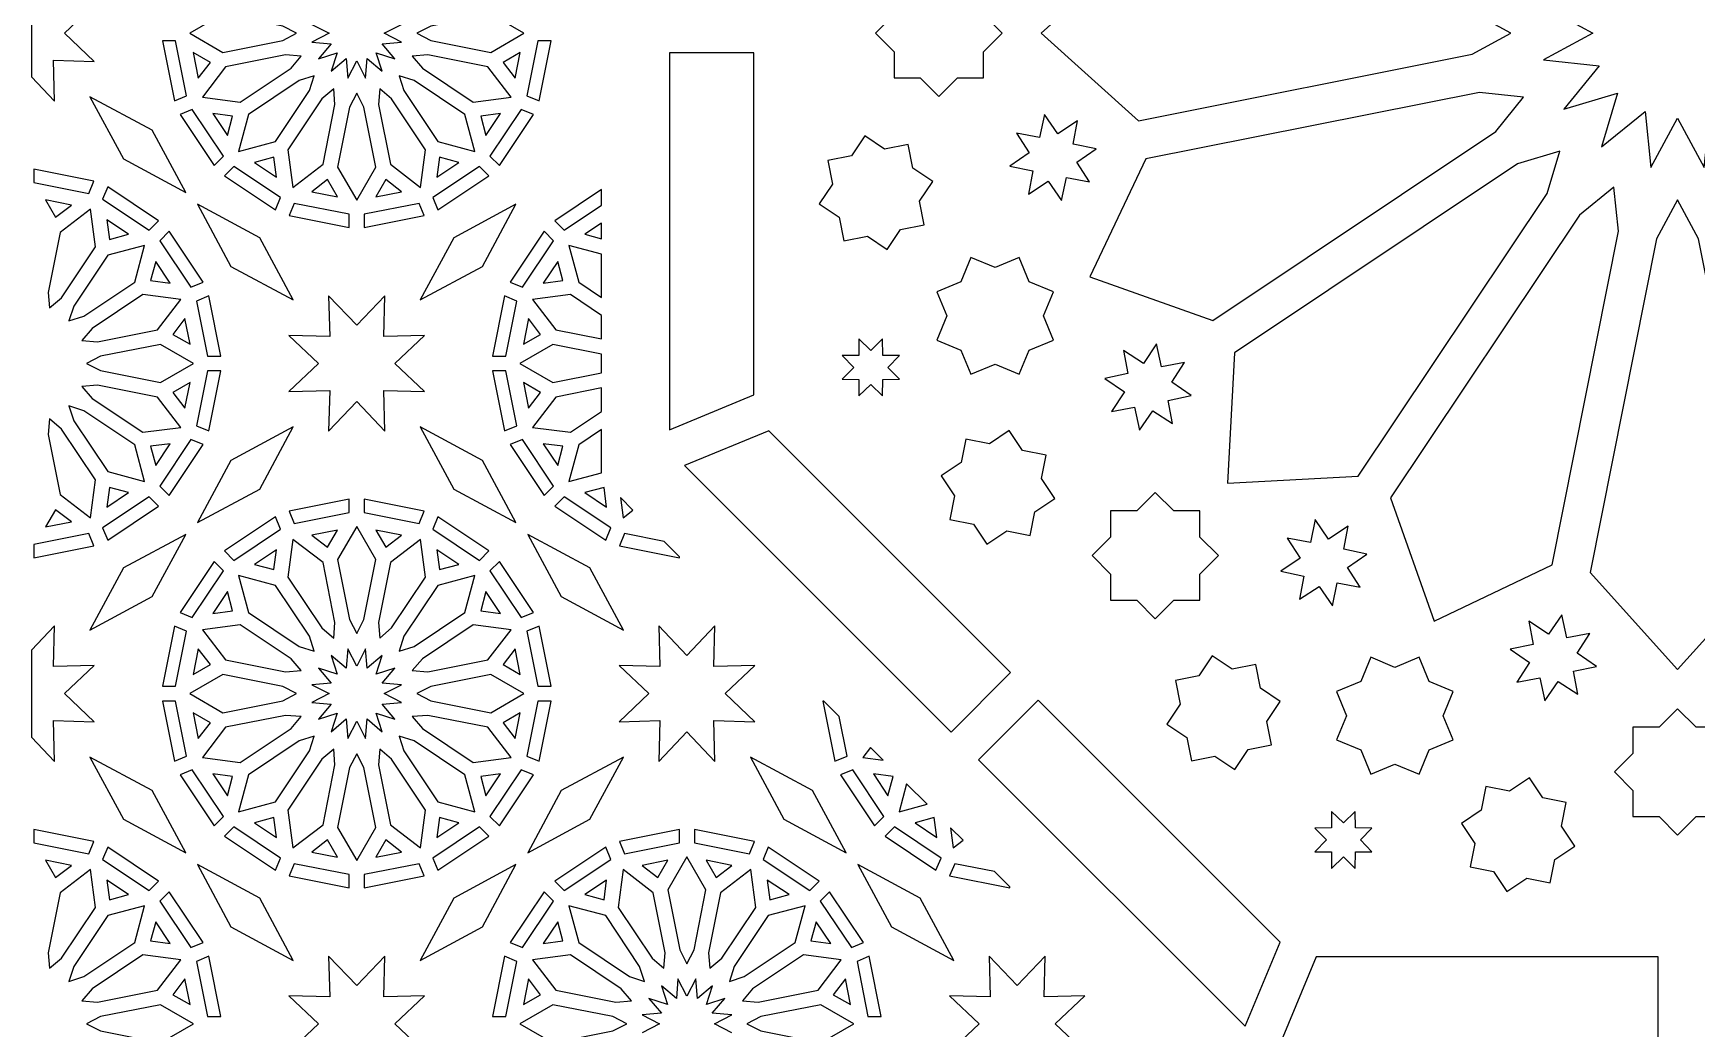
# Model space of a CAD drawing. Header units: millimetres. Extents: x 5 to 1055, y 1035 to 2435.
# Drawn here: x 181.5 to 534.1, y 1523.9 to 1734.9 of the extents above; entities that cross this region are included whole.
import ezdxf

# ---------------------------------------------------------------- set-up
doc = ezdxf.new("R2010")
doc.units = ezdxf.units.MM
doc.layers.add('CUT', color=1, linetype='CONTINUOUS')

msp = doc.modelspace()

# ---------------------------------------------------------------- linework, layer by layer
at = {"layer": 'CUT'}
for points in [[(486.502, 1739.387), (415.768, 1753.456), (395.187, 1734.925), (415.768, 1716.394), (486.502, 1730.463), (494.753, 1734.925)], [(181.15, 1725.704), (186.026, 1720.558), (185.793, 1729.207), (194.442, 1728.974), (188.161, 1734.925), (194.442, 1740.876), (185.793, 1740.643), (186.026, 1749.292), (181.15, 1744.146)], [(364.004, 1731.002), (364.004, 1725.454), (369.552, 1725.454), (373.475, 1721.531), (377.398, 1725.454), (382.946, 1725.454), (382.946, 1731.002), (386.869, 1734.925), (382.946, 1738.848), (382.946, 1744.396), (377.398, 1744.396), (373.475, 1748.319), (369.552, 1744.396), (364.004, 1744.396), (364.004, 1738.848), (360.081, 1734.925)], [(234.387, 1736.439), (221.675, 1738.968), (214.671, 1734.925), (221.675, 1730.882), (234.387, 1733.411), (237.344, 1734.925)], [(265.763, 1733.411), (278.475, 1730.882), (285.479, 1734.925), (278.475, 1738.968), (265.763, 1736.439), (262.806, 1734.925)], [(214.017, 1721.695), (211.699, 1733.35), (208.884, 1733.35), (211.418, 1720.617)], [(288.732, 1720.617), (291.266, 1733.35), (288.451, 1733.35), (286.133, 1721.695)], [(216.49, 1725.41), (219.057, 1728.755), (215.406, 1730.863)], [(238.313, 1730.053), (235.002, 1730.321), (222.289, 1727.792), (217.367, 1721.376), (225.384, 1720.321), (236.162, 1727.523)], [(263.988, 1727.523), (274.766, 1720.321), (282.783, 1721.376), (277.861, 1727.792), (265.148, 1730.321), (261.837, 1730.053)], [(284.744, 1730.863), (281.093, 1728.755), (283.66, 1725.41)], [(334.25, 1658.276), (334.25, 1730.8), (316.4, 1730.8), (316.4, 1650.883)], [(237.911, 1724.903), (227.134, 1717.702), (225.041, 1709.891), (232.852, 1711.984), (240.053, 1722.761), (241.073, 1725.923)], [(260.097, 1722.761), (267.298, 1711.984), (275.109, 1709.891), (273.016, 1717.702), (262.239, 1724.903), (259.077, 1725.923)], [(213.829, 1701.171), (206.724, 1714.369), (193.526, 1721.474), (200.631, 1708.276)], [(242.673, 1721.012), (235.471, 1710.234), (236.526, 1702.217), (242.942, 1707.139), (245.471, 1719.852), (245.203, 1723.163)], [(248.561, 1719.237), (246.032, 1706.525), (250.075, 1699.521), (254.118, 1706.525), (251.589, 1719.237), (250.075, 1722.194)], [(254.679, 1719.852), (257.208, 1707.139), (263.624, 1702.217), (264.679, 1710.234), (257.477, 1721.012), (254.947, 1723.163)], [(497.441, 1721.408), (488.113, 1722.372), (417.378, 1708.303), (405.455, 1683.306), (431.561, 1674.061), (491.527, 1714.129)], [(221.825, 1708.903), (215.223, 1718.784), (212.623, 1717.707), (219.836, 1706.913)], [(222.688, 1713.282), (223.779, 1717.355), (219.599, 1717.905)], [(280.551, 1717.905), (276.371, 1717.355), (277.462, 1713.282)], [(284.927, 1718.784), (278.325, 1708.903), (280.314, 1706.913), (287.527, 1717.707)], [(393.409, 1705.741), (392.494, 1700.843), (396.669, 1703.563), (399.487, 1699.451), (400.516, 1704.328), (405.414, 1703.412), (402.694, 1707.588), (406.806, 1710.405), (401.929, 1711.435), (402.844, 1716.333), (398.669, 1713.613), (395.851, 1717.724), (394.822, 1712.848), (389.924, 1713.763), (392.644, 1709.588), (388.532, 1706.77)], [(352.346, 1695.909), (353.338, 1690.924), (358.322, 1691.916), (362.547, 1689.092), (365.371, 1693.317), (370.355, 1694.309), (369.363, 1699.294), (372.187, 1703.519), (367.962, 1706.343), (366.97, 1711.327), (361.986, 1710.335), (357.761, 1713.159), (354.937, 1708.934), (349.953, 1707.942), (350.945, 1702.957), (348.121, 1698.732)], [(233.934, 1700.073), (224.053, 1706.675), (222.063, 1704.686), (232.857, 1697.473)], [(233.055, 1704.449), (232.505, 1708.629), (228.432, 1707.538)], [(276.097, 1706.675), (266.216, 1700.073), (267.293, 1697.473), (278.087, 1704.686)], [(271.718, 1707.538), (267.645, 1708.629), (267.095, 1704.449)], [(496.11, 1707.269), (436.144, 1667.202), (434.695, 1639.545), (462.352, 1640.994), (502.419, 1700.96), (505.099, 1709.949)], [(194.383, 1703.582), (181.65, 1706.116), (181.65, 1703.301), (193.305, 1700.983)], [(246.013, 1700.256), (243.905, 1703.907), (240.56, 1701.34)], [(259.59, 1701.34), (256.245, 1703.907), (254.137, 1700.256)], [(208.087, 1695.164), (197.293, 1702.377), (196.216, 1699.777), (206.097, 1693.175)], [(302, 1701.805), (292.063, 1695.164), (294.053, 1693.175), (302, 1698.484)], [(509.279, 1696.377), (469.211, 1636.411), (478.456, 1610.305), (503.453, 1622.228), (517.522, 1692.963), (516.558, 1702.291)], [(189.59, 1698.51), (184.137, 1699.594), (186.245, 1695.943)], [(187.477, 1678.838), (194.679, 1689.616), (193.624, 1697.633), (187.208, 1692.711), (184.679, 1679.998), (184.947, 1676.687)], [(216.321, 1698.679), (223.426, 1685.481), (236.624, 1678.376), (229.519, 1691.574)], [(248.5, 1696.549), (236.845, 1698.867), (235.767, 1696.268), (248.5, 1693.734)], [(263.305, 1698.867), (251.65, 1696.549), (251.65, 1693.734), (264.383, 1696.268)], [(283.829, 1698.679), (270.631, 1691.574), (263.526, 1678.376), (276.724, 1685.481)], [(525.613, 1691.352), (511.544, 1620.618), (530.075, 1600.037), (548.606, 1620.618), (534.537, 1691.352), (530.075, 1699.603)], [(197.095, 1695.401), (197.645, 1691.221), (201.718, 1692.312)], [(217.527, 1682.143), (210.314, 1692.937), (208.325, 1690.947), (214.927, 1681.066)], [(285.223, 1681.066), (291.825, 1690.947), (289.836, 1692.937), (282.623, 1682.143)], [(302, 1694.696), (298.432, 1692.312), (302, 1691.356)], [(192.239, 1674.947), (203.016, 1682.148), (205.109, 1689.959), (197.298, 1687.866), (190.097, 1677.089), (189.077, 1673.927)], [(302, 1688.094), (295.041, 1689.959), (297.134, 1682.148), (302, 1678.896)], [(207.462, 1686.568), (206.371, 1682.495), (210.551, 1681.945)], [(292.688, 1686.568), (289.599, 1681.945), (293.779, 1682.495)], [(378.146, 1667.748), (380.27, 1662.622), (385.395, 1664.745), (390.521, 1662.622), (392.645, 1667.748), (397.77, 1669.872), (395.647, 1674.997), (397.77, 1680.122), (392.645, 1682.246), (390.521, 1687.371), (385.395, 1685.248), (380.27, 1687.371), (378.146, 1682.246), (373.021, 1680.122), (375.144, 1674.997), (373.021, 1669.872)], [(195.148, 1669.529), (207.861, 1672.058), (212.783, 1678.474), (204.766, 1679.529), (193.988, 1672.327), (191.837, 1669.797)], [(221.266, 1666.5), (218.732, 1679.233), (216.133, 1678.155), (218.451, 1666.5)], [(250.075, 1656.839), (256.026, 1650.558), (255.793, 1659.207), (264.442, 1658.974), (258.161, 1664.925), (264.442, 1670.876), (255.793, 1670.643), (256.026, 1679.292), (250.075, 1673.011), (244.124, 1679.292), (244.357, 1670.643), (235.708, 1670.876), (241.989, 1664.925), (235.708, 1658.974), (244.357, 1659.207), (244.124, 1650.558)], [(281.699, 1666.5), (284.017, 1678.155), (281.418, 1679.233), (278.884, 1666.5)], [(302, 1675.108), (295.384, 1679.529), (287.367, 1678.474), (292.289, 1672.058), (302, 1670.126)], [(213.66, 1674.44), (211.093, 1671.095), (214.744, 1668.987)], [(286.49, 1674.44), (285.406, 1668.987), (289.057, 1671.095)], [(195.763, 1663.411), (208.475, 1660.882), (215.479, 1664.925), (208.475, 1668.968), (195.763, 1666.439), (192.806, 1664.925)], [(302, 1666.914), (291.675, 1668.968), (284.671, 1664.925), (291.675, 1660.882), (302, 1662.936)], [(356.504, 1661.535), (356.545, 1658.026), (359.055, 1660.479), (361.565, 1658.026), (361.606, 1661.535), (365.115, 1661.576), (362.662, 1664.086), (365.115, 1666.596), (361.606, 1666.637), (361.565, 1670.146), (359.055, 1667.694), (356.545, 1670.146), (356.504, 1666.637), (352.995, 1666.596), (355.447, 1664.086), (352.995, 1661.576)], [(414.98, 1655.663), (416.009, 1650.786), (418.827, 1654.898), (423.002, 1652.178), (422.087, 1657.076), (426.963, 1658.105), (422.852, 1660.923), (425.572, 1665.098), (420.673, 1664.183), (419.644, 1669.06), (416.827, 1664.948), (412.651, 1667.669), (413.566, 1662.77), (408.69, 1661.741), (412.802, 1658.923), (410.081, 1654.748)], [(214.744, 1660.863), (211.093, 1658.755), (213.66, 1655.41)], [(218.732, 1650.617), (221.266, 1663.35), (218.451, 1663.35), (216.133, 1651.695)], [(284.017, 1651.695), (281.699, 1663.35), (278.884, 1663.35), (281.418, 1650.617)], [(286.49, 1655.41), (289.057, 1658.755), (285.406, 1660.863)], [(193.988, 1657.523), (204.766, 1650.321), (212.783, 1651.376), (207.861, 1657.792), (195.148, 1660.321), (191.837, 1660.053)], [(302, 1659.724), (292.289, 1657.792), (287.367, 1651.376), (295.384, 1650.321), (302, 1654.742)], [(190.097, 1652.761), (197.298, 1641.984), (205.109, 1639.891), (203.016, 1647.702), (192.239, 1654.903), (189.077, 1655.923)], [(184.679, 1649.852), (187.208, 1637.139), (193.624, 1632.217), (194.679, 1640.234), (187.477, 1651.012), (184.947, 1653.163)], [(216.321, 1631.171), (229.519, 1638.276), (236.624, 1651.474), (223.426, 1644.369)], [(283.829, 1631.171), (276.724, 1644.369), (263.526, 1651.474), (270.631, 1638.276)], [(302, 1650.954), (297.134, 1647.702), (295.041, 1639.891), (302, 1641.756)], [(388.689, 1599.373), (337.407, 1650.655), (319.557, 1643.261), (376.067, 1586.751)], [(380.806, 1630.864), (383.63, 1626.639), (387.855, 1629.463), (392.839, 1628.471), (393.831, 1633.455), (398.056, 1636.279), (395.232, 1640.504), (396.224, 1645.489), (391.24, 1646.481), (388.416, 1650.706), (384.191, 1647.882), (379.207, 1648.874), (378.215, 1643.889), (373.99, 1641.066), (376.813, 1636.841), (375.821, 1631.856)], [(210.551, 1647.905), (206.371, 1647.355), (207.462, 1643.282)], [(214.927, 1648.784), (208.325, 1638.903), (210.314, 1636.913), (217.527, 1647.707)], [(291.825, 1638.903), (285.223, 1648.784), (282.623, 1647.707), (289.836, 1636.913)], [(292.688, 1643.282), (293.779, 1647.355), (289.599, 1647.905)], [(206.097, 1636.675), (196.216, 1630.073), (197.293, 1627.473), (208.087, 1634.686)], [(201.718, 1637.538), (197.645, 1638.629), (197.095, 1634.449)], [(303.934, 1630.073), (294.053, 1636.675), (292.063, 1634.686), (302.857, 1627.473)], [(303.055, 1634.449), (302.505, 1638.629), (298.432, 1637.538)], [(305.964, 1636.489), (306.526, 1632.217), (308.626, 1633.827)], [(415.419, 1614.721), (419.342, 1610.798), (423.265, 1614.721), (428.813, 1614.721), (428.813, 1620.269), (432.736, 1624.192), (428.813, 1628.115), (428.813, 1633.663), (423.265, 1633.663), (419.342, 1637.586), (415.419, 1633.663), (409.871, 1633.663), (409.871, 1628.115), (405.948, 1624.192), (409.871, 1620.269), (409.871, 1614.721)], [(189.59, 1631.34), (186.245, 1633.907), (184.137, 1630.256)], [(248.5, 1636.116), (235.767, 1633.582), (236.845, 1630.983), (248.5, 1633.301)], [(264.383, 1633.582), (251.65, 1636.116), (251.65, 1633.301), (263.305, 1630.983)], [(224.053, 1623.175), (233.934, 1629.777), (232.857, 1632.377), (222.063, 1625.164)], [(246.013, 1629.594), (240.56, 1628.51), (243.905, 1625.943)], [(251.589, 1610.613), (254.118, 1623.325), (250.075, 1630.329), (246.032, 1623.325), (248.561, 1610.613), (250.075, 1607.656)], [(259.59, 1628.51), (254.137, 1629.594), (256.245, 1625.943)], [(278.087, 1625.164), (267.293, 1632.377), (266.216, 1629.777), (276.097, 1623.175)], [(454.073, 1617.652), (456.891, 1613.54), (457.92, 1618.416), (462.819, 1617.501), (460.098, 1621.677), (464.21, 1624.494), (459.333, 1625.523), (460.248, 1630.422), (456.073, 1627.702), (453.255, 1631.813), (452.226, 1626.937), (447.328, 1627.852), (450.048, 1623.677), (445.936, 1620.859), (450.813, 1619.83), (449.898, 1614.931)], [(193.305, 1628.867), (181.65, 1626.549), (181.65, 1623.734), (194.383, 1626.268)], [(213.829, 1628.679), (200.631, 1621.574), (193.526, 1608.376), (206.724, 1615.481)], [(245.471, 1609.998), (242.942, 1622.711), (236.526, 1627.633), (235.471, 1619.616), (242.673, 1608.838), (245.203, 1606.687)], [(257.477, 1608.838), (264.679, 1619.616), (263.624, 1627.633), (257.208, 1622.711), (254.679, 1609.998), (254.947, 1606.687)], [(286.321, 1628.679), (293.426, 1615.481), (306.624, 1608.376), (299.519, 1621.574)], [(315.259, 1627.194), (306.845, 1628.867), (305.767, 1626.268), (318.5, 1623.734), (318.5, 1623.953)], [(215.223, 1611.066), (221.825, 1620.947), (219.836, 1622.937), (212.623, 1612.143)], [(233.055, 1625.401), (228.432, 1622.312), (232.505, 1621.221)], [(267.095, 1625.401), (267.645, 1621.221), (271.718, 1622.312)], [(287.527, 1612.143), (280.314, 1622.937), (278.325, 1620.947), (284.927, 1611.066)], [(240.053, 1607.089), (232.852, 1617.866), (225.041, 1619.959), (227.134, 1612.148), (237.911, 1604.947), (241.073, 1603.927)], [(262.239, 1604.947), (273.016, 1612.148), (275.109, 1619.959), (267.298, 1617.866), (260.097, 1607.089), (259.077, 1603.927)], [(222.688, 1616.568), (219.599, 1611.945), (223.779, 1612.495)], [(277.462, 1616.568), (276.371, 1612.495), (280.551, 1611.945)], [(504.738, 1597.494), (508.913, 1594.774), (507.998, 1599.672), (512.874, 1600.701), (508.763, 1603.519), (511.483, 1607.694), (506.585, 1606.779), (505.555, 1611.656), (502.738, 1607.544), (498.562, 1610.264), (499.478, 1605.366), (494.601, 1604.337), (498.713, 1601.519), (495.993, 1597.344), (500.891, 1598.259), (501.92, 1593.382)], [(181.15, 1585.704), (186.026, 1580.558), (185.793, 1589.207), (194.442, 1588.974), (188.161, 1594.925), (194.442, 1600.876), (185.793, 1600.643), (186.026, 1609.292), (181.15, 1604.146)], [(211.699, 1596.5), (214.017, 1608.155), (211.418, 1609.233), (208.884, 1596.5)], [(236.162, 1602.327), (225.384, 1609.529), (217.367, 1608.474), (222.289, 1602.058), (235.002, 1599.529), (238.313, 1599.797)], [(265.148, 1599.529), (277.861, 1602.058), (282.783, 1608.474), (274.766, 1609.529), (263.988, 1602.327), (261.837, 1599.797)], [(291.266, 1596.5), (288.732, 1609.233), (286.133, 1608.155), (288.451, 1596.5)], [(320.075, 1586.839), (326.026, 1580.558), (325.793, 1589.207), (334.442, 1588.974), (328.161, 1594.925), (334.442, 1600.876), (325.793, 1600.643), (326.026, 1609.292), (320.075, 1603.011), (314.124, 1609.292), (314.357, 1600.643), (305.708, 1600.876), (311.989, 1594.925), (305.708, 1588.974), (314.357, 1589.207), (314.124, 1580.558)], [(216.49, 1604.44), (215.406, 1598.987), (219.057, 1601.095)], [(250.075, 1589.101), (251.968, 1585.407), (252.303, 1589.545), (255.467, 1586.856), (254.193, 1590.807), (258.144, 1589.533), (255.455, 1592.697), (259.593, 1593.032), (255.899, 1594.925), (259.593, 1596.818), (255.455, 1597.153), (258.144, 1600.317), (254.193, 1599.043), (255.467, 1602.994), (252.303, 1600.305), (251.968, 1604.443), (250.075, 1600.749), (248.182, 1604.443), (247.847, 1600.305), (244.683, 1602.994), (245.957, 1599.043), (242.006, 1600.317), (244.695, 1597.153), (240.557, 1596.818), (244.251, 1594.925), (240.557, 1593.032), (244.695, 1592.697), (242.006, 1589.533), (245.957, 1590.807), (244.683, 1586.856), (247.847, 1589.545), (248.182, 1585.407)], [(283.66, 1604.44), (281.093, 1601.095), (284.744, 1598.987)], [(431.991, 1581.663), (436.216, 1578.84), (439.039, 1583.065), (444.024, 1584.057), (443.032, 1589.041), (445.856, 1593.266), (441.631, 1596.09), (440.639, 1601.074), (435.654, 1600.082), (431.429, 1602.906), (428.605, 1598.681), (423.621, 1597.689), (424.613, 1592.705), (421.789, 1588.48), (426.014, 1585.656), (427.006, 1580.671)], [(470.147, 1579.994), (475.272, 1577.871), (477.396, 1582.996), (482.521, 1585.12), (480.398, 1590.245), (482.521, 1595.371), (477.396, 1597.495), (475.272, 1602.62), (470.147, 1600.497), (465.022, 1602.62), (462.898, 1597.495), (457.772, 1595.371), (459.895, 1590.245), (457.772, 1585.12), (462.898, 1582.996), (465.022, 1577.871)], [(234.387, 1596.439), (221.675, 1598.968), (214.671, 1594.925), (221.675, 1590.882), (234.387, 1593.411), (237.344, 1594.925)], [(265.763, 1593.411), (278.475, 1590.882), (285.479, 1594.925), (278.475, 1598.968), (265.763, 1596.439), (262.806, 1594.925)], [(214.017, 1581.695), (211.699, 1593.35), (208.884, 1593.35), (211.418, 1580.617)], [(216.49, 1585.41), (219.057, 1588.755), (215.406, 1590.863)], [(238.313, 1590.053), (235.002, 1590.321), (222.289, 1587.792), (217.367, 1581.376), (225.384, 1580.321), (236.162, 1587.523)], [(263.988, 1587.523), (274.766, 1580.321), (282.783, 1581.376), (277.861, 1587.792), (265.148, 1590.321), (261.837, 1590.053)], [(284.744, 1590.863), (281.093, 1588.755), (283.66, 1585.41)], [(288.732, 1580.617), (291.266, 1593.35), (288.451, 1593.35), (286.133, 1581.695)], [(349.103, 1593.35), (348.884, 1593.35), (351.418, 1580.617), (354.017, 1581.695), (352.344, 1590.109)], [(445.805, 1542.257), (394.523, 1593.539), (381.901, 1580.917), (438.411, 1524.407)], [(533.998, 1568.854), (539.546, 1568.854), (539.546, 1574.402), (543.469, 1578.325), (539.546, 1582.248), (539.546, 1587.796), (533.998, 1587.796), (530.075, 1591.719), (526.152, 1587.796), (520.604, 1587.796), (520.604, 1582.248), (516.681, 1578.325), (520.604, 1574.402), (520.604, 1568.854), (526.152, 1568.854), (530.075, 1564.931)], [(237.911, 1584.903), (227.134, 1577.702), (225.041, 1569.891), (232.852, 1571.984), (240.053, 1582.761), (241.073, 1585.923)], [(260.097, 1582.761), (267.298, 1571.984), (275.109, 1569.891), (273.016, 1577.702), (262.239, 1584.903), (259.077, 1585.923)], [(358.977, 1583.476), (357.367, 1581.376), (361.639, 1580.814)], [(213.829, 1561.171), (206.724, 1574.369), (193.526, 1581.474), (200.631, 1568.276)], [(242.673, 1581.012), (235.471, 1570.234), (236.526, 1562.217), (242.942, 1567.139), (245.471, 1579.852), (245.203, 1583.163)], [(248.561, 1579.237), (246.032, 1566.525), (250.075, 1559.521), (254.118, 1566.525), (251.589, 1579.237), (250.075, 1582.194)], [(254.679, 1579.852), (257.208, 1567.139), (263.624, 1562.217), (264.679, 1570.234), (257.477, 1581.012), (254.947, 1583.163)], [(286.321, 1561.171), (299.519, 1568.276), (306.624, 1581.474), (293.426, 1574.369)], [(353.829, 1561.171), (346.724, 1574.369), (333.526, 1581.474), (340.631, 1568.276)], [(221.825, 1568.903), (215.223, 1578.784), (212.623, 1577.707), (219.836, 1566.913)], [(222.688, 1573.282), (223.779, 1577.355), (219.599, 1577.905)], [(280.551, 1577.905), (276.371, 1577.355), (277.462, 1573.282)], [(284.927, 1578.784), (278.325, 1568.903), (280.314, 1566.913), (287.527, 1577.707)], [(361.825, 1568.903), (355.223, 1578.784), (352.623, 1577.707), (359.836, 1566.913)], [(362.688, 1573.282), (363.779, 1577.355), (359.599, 1577.905)], [(498.107, 1555.795), (503.092, 1554.803), (504.084, 1559.787), (508.309, 1562.611), (505.485, 1566.836), (506.477, 1571.82), (501.493, 1572.812), (498.669, 1577.037), (494.444, 1574.213), (489.459, 1575.205), (488.467, 1570.221), (484.242, 1567.397), (487.066, 1563.172), (486.074, 1558.188), (491.059, 1557.196), (493.882, 1552.971)], [(366.631, 1575.823), (365.041, 1569.891), (370.973, 1571.481)], [(459.236, 1560.297), (461.746, 1557.845), (461.787, 1561.354), (465.296, 1561.395), (462.844, 1563.905), (465.296, 1566.415), (461.787, 1566.456), (461.746, 1569.965), (459.236, 1567.512), (456.726, 1569.965), (456.685, 1566.456), (453.176, 1566.415), (455.629, 1563.905), (453.176, 1561.395), (456.685, 1561.354), (456.726, 1557.845)], [(194.383, 1563.582), (181.65, 1566.116), (181.65, 1563.301), (193.305, 1560.983)], [(233.934, 1560.073), (224.053, 1566.675), (222.063, 1564.686), (232.857, 1557.473)], [(233.055, 1564.449), (232.505, 1568.629), (228.432, 1567.538)], [(276.097, 1566.675), (266.216, 1560.073), (267.293, 1557.473), (278.087, 1564.686)], [(271.718, 1567.538), (267.645, 1568.629), (267.095, 1564.449)], [(318.5, 1566.116), (305.767, 1563.582), (306.845, 1560.983), (318.5, 1563.301)], [(334.383, 1563.582), (321.65, 1566.116), (321.65, 1563.301), (333.305, 1560.983)], [(373.934, 1560.073), (364.053, 1566.675), (362.063, 1564.686), (372.857, 1557.473)], [(373.055, 1564.449), (372.505, 1568.629), (368.432, 1567.538)], [(375.964, 1566.489), (376.526, 1562.217), (378.626, 1563.827)], [(208.087, 1555.164), (197.293, 1562.377), (196.216, 1559.777), (206.097, 1553.175)], [(246.013, 1560.256), (243.905, 1563.907), (240.56, 1561.34)], [(259.59, 1561.34), (256.245, 1563.907), (254.137, 1560.256)], [(294.053, 1553.175), (303.934, 1559.777), (302.857, 1562.377), (292.063, 1555.164)], [(348.087, 1555.164), (337.293, 1562.377), (336.216, 1559.777), (346.097, 1553.175)], [(189.59, 1558.51), (184.137, 1559.594), (186.245, 1555.943)], [(216.321, 1558.679), (223.426, 1545.481), (236.624, 1538.376), (229.519, 1551.574)], [(248.5, 1556.549), (236.845, 1558.867), (235.767, 1556.268), (248.5, 1553.734)], [(263.305, 1558.867), (251.65, 1556.549), (251.65, 1553.734), (264.383, 1556.268)], [(283.829, 1558.679), (270.631, 1551.574), (263.526, 1538.376), (276.724, 1545.481)], [(316.013, 1559.594), (310.56, 1558.51), (313.905, 1555.943)], [(321.589, 1540.613), (324.118, 1553.325), (320.075, 1560.329), (316.032, 1553.325), (318.561, 1540.613), (320.075, 1537.656)], [(329.59, 1558.51), (324.137, 1559.594), (326.245, 1555.943)], [(356.321, 1558.679), (363.426, 1545.481), (376.624, 1538.376), (369.519, 1551.574)], [(385.259, 1557.194), (376.845, 1558.867), (375.767, 1556.268), (388.5, 1553.734), (388.5, 1553.953)], [(187.477, 1538.838), (194.679, 1549.616), (193.624, 1557.633), (187.208, 1552.711), (184.679, 1539.998), (184.947, 1536.687)], [(197.095, 1555.401), (197.645, 1551.221), (201.718, 1552.312)], [(303.055, 1555.401), (298.432, 1552.312), (302.505, 1551.221)], [(315.471, 1539.998), (312.942, 1552.711), (306.526, 1557.633), (305.471, 1549.616), (312.673, 1538.838), (315.203, 1536.687)], [(327.477, 1538.838), (334.679, 1549.616), (333.624, 1557.633), (327.208, 1552.711), (324.679, 1539.998), (324.947, 1536.687)], [(337.095, 1555.401), (337.645, 1551.221), (341.718, 1552.312)], [(217.527, 1542.143), (210.314, 1552.937), (208.325, 1550.947), (214.927, 1541.066)], [(285.223, 1541.066), (291.825, 1550.947), (289.836, 1552.937), (282.623, 1542.143)], [(357.527, 1542.143), (350.314, 1552.937), (348.325, 1550.947), (354.927, 1541.066)], [(192.239, 1534.947), (203.016, 1542.148), (205.109, 1549.959), (197.298, 1547.866), (190.097, 1537.089), (189.077, 1533.927)], [(310.053, 1537.089), (302.852, 1547.866), (295.041, 1549.959), (297.134, 1542.148), (307.911, 1534.947), (311.073, 1533.927)], [(332.239, 1534.947), (343.016, 1542.148), (345.109, 1549.959), (337.298, 1547.866), (330.097, 1537.089), (329.077, 1533.927)], [(207.462, 1546.568), (206.371, 1542.495), (210.551, 1541.945)], [(292.688, 1546.568), (289.599, 1541.945), (293.779, 1542.495)], [(347.462, 1546.568), (346.371, 1542.495), (350.551, 1541.945)], [(195.148, 1529.529), (207.861, 1532.058), (212.783, 1538.474), (204.766, 1539.529), (193.988, 1532.327), (191.837, 1529.797)], [(221.266, 1526.5), (218.732, 1539.233), (216.133, 1538.155), (218.451, 1526.5)], [(250.075, 1516.839), (256.026, 1510.558), (255.793, 1519.207), (264.442, 1518.974), (258.161, 1524.925), (264.442, 1530.876), (255.793, 1530.643), (256.026, 1539.292), (250.075, 1533.011), (244.124, 1539.292), (244.357, 1530.643), (235.708, 1530.876), (241.989, 1524.925), (235.708, 1518.974), (244.357, 1519.207), (244.124, 1510.558)], [(281.699, 1526.5), (284.017, 1538.155), (281.418, 1539.233), (278.884, 1526.5)], [(306.162, 1532.327), (295.384, 1539.529), (287.367, 1538.474), (292.289, 1532.058), (305.002, 1529.529), (308.313, 1529.797)], [(335.148, 1529.529), (347.861, 1532.058), (352.783, 1538.474), (344.766, 1539.529), (333.988, 1532.327), (331.837, 1529.797)], [(361.266, 1526.5), (358.732, 1539.233), (356.133, 1538.155), (358.451, 1526.5)], [(390.075, 1516.839), (396.026, 1510.558), (395.793, 1519.207), (404.442, 1518.974), (398.161, 1524.925), (404.442, 1530.876), (395.793, 1530.643), (396.026, 1539.292), (390.075, 1533.011), (384.124, 1539.292), (384.357, 1530.643), (375.708, 1530.876), (381.989, 1524.925), (375.708, 1518.974), (384.357, 1519.207), (384.124, 1510.558)], [(525.95, 1539.1), (453.426, 1539.1), (446.033, 1521.25), (525.95, 1521.25)], [(213.66, 1534.44), (211.093, 1531.095), (214.744, 1528.987)], [(286.49, 1534.44), (285.406, 1528.987), (289.057, 1531.095)], [(353.66, 1534.44), (351.093, 1531.095), (354.744, 1528.987)], [(195.763, 1523.411), (208.475, 1520.882), (215.479, 1524.925), (208.475, 1528.968), (195.763, 1526.439), (192.806, 1524.925)], [(304.387, 1526.439), (291.675, 1528.968), (284.671, 1524.925), (291.675, 1520.882), (304.387, 1523.411), (307.344, 1524.925)], [(335.763, 1523.411), (348.475, 1520.882), (355.479, 1524.925), (348.475, 1528.968), (335.763, 1526.439), (332.806, 1524.925)]]:
    msp.add_lwpolyline(points, close=True, dxfattribs=at)
for points in [[(501.636, 1740.581), (512.098, 1734.925), (501.636, 1729.269), (513.466, 1728.045), (505.966, 1718.816), (517.363, 1722.213), (513.966, 1710.816), (523.195, 1718.316), (524.419, 1706.486), (530.075, 1716.948), (535.731, 1706.486), (536.955, 1718.316), (546.184, 1710.816), (542.787, 1722.213), (554.184, 1718.816), (546.684, 1728.045), (558.514, 1729.269), (548.052, 1734.925), (558.514, 1740.581)], [(240.557, 1736.818), (244.251, 1734.925), (240.557, 1733.032), (244.695, 1732.697), (242.006, 1729.533), (245.957, 1730.807), (244.683, 1726.856), (247.847, 1729.545), (248.182, 1725.407), (250.075, 1729.101), (251.968, 1725.407), (252.303, 1729.545), (255.467, 1726.856), (254.193, 1730.807), (258.144, 1729.533), (255.455, 1732.697), (259.593, 1733.032), (255.899, 1734.925), (259.593, 1736.818)], [(329.593, 1523.032), (325.899, 1524.925), (329.593, 1526.818), (325.455, 1527.153), (328.144, 1530.317), (324.193, 1529.043), (325.467, 1532.994), (322.303, 1530.305), (321.968, 1534.443), (320.075, 1530.749), (318.182, 1534.443), (317.847, 1530.305), (314.683, 1532.994), (315.957, 1529.043), (312.006, 1530.317), (314.695, 1527.153), (310.557, 1526.818), (314.251, 1524.925), (310.557, 1523.032)]]:
    msp.add_lwpolyline(points, dxfattribs=at)

doc.saveas('drawing.dxf')
